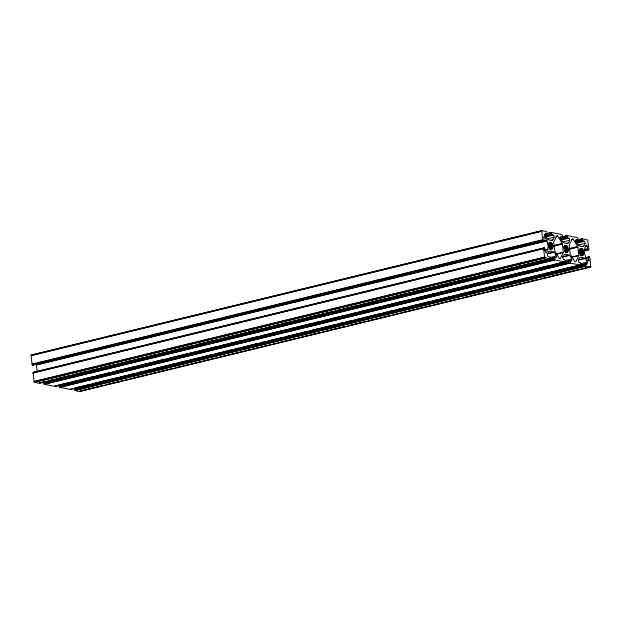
<?xml version="1.0" encoding="UTF-8"?>
<svg xmlns="http://www.w3.org/2000/svg" width="622" height="622" viewBox="0 0 622 622"><rect width="100%" height="100%" fill="white"/><g stroke="black" fill="none" stroke-linecap="round" stroke-linejoin="round"><path stroke-width="0.93" d="M552.756 247.649C552.974 245.651 552.227 242.075 549.731 242.253C547.702 244.026 548.876 249.305 551.807 249.235L552.756 247.649L549.926 248.333M568.228 250.728C568.446 248.738 567.699 245.154 565.204 245.34C563.174 247.105 564.348 252.392 567.28 252.322L568.228 250.728L564.449 251.646M583.7 253.815C583.926 251.824 583.179 248.24 580.676 248.427C578.654 250.192 579.821 255.479 582.76 255.401L583.7 253.815L579.929 254.732M33.23 364.865L32.453 364.896L32.002 363.808L31.1 355.675L31.66 354.944M584.766 250.658L588.536 249.741L588.902 248.699L587.72 239.999L582.495 238.778L582.573 240.597L584.322 241.289A1.392 0.723 76.3 0 1 585.022 243.389C584.649 249.282 576.477 245.783 576.306 241.678A1.392 0.723 76.3 0 1 576.547 239.765L578.172 239.75L577.651 237.713L567.334 235.598C565.966 236.22 567.365 238.762 568.85 238.203A1.392 0.723 76.3 0 1 569.542 240.31C569.146 246.195 561.013 242.697 560.834 238.599A1.392 0.723 76.3 0 1 561.075 236.679L562.7 236.663L562.179 234.634L551.862 232.511C550.493 233.133 551.893 235.676 553.378 235.116A1.392 0.723 76.3 0 1 554.07 237.223C553.673 243.109 545.541 239.618 545.362 235.513A1.392 0.723 76.3 0 1 545.603 233.592L547.228 233.577L546.707 231.547L541.816 230.684L542.493 239.47C543.099 242.424 544.958 239.066 543.566 237.526A1.392 0.723 76.3 0 1 544.6 236.92C547.795 241.111 549.623 247.813 546.38 252.415A1.392 0.723 76.3 0 1 545.16 251.358C546.03 250.456 543.838 246.141 543.589 248.963L544.763 257.663L549.988 258.884L549.918 257.057L548.169 256.373A1.392 0.723 76.3 0 1 547.469 254.266C547.842 248.372 556.014 251.879 556.177 255.976A1.392 0.723 76.3 0 1 555.944 257.897L554.575 257.663L39.357 383.308L34.785 382.437L34.14 381.737L33.083 372.998L33.316 372.345L33.977 372.477M554.311 257.912L555.011 260.019L565.149 262.064C566.518 261.442 565.126 258.9 563.641 259.46A1.392 0.723 76.3 0 1 562.941 257.352C563.314 251.459 571.486 254.966 571.649 259.063A1.392 0.723 76.3 0 1 571.416 260.976L570.047 260.75L54.829 386.394L44.52 384.357L43.727 383.051L44.084 382.009M569.783 260.999L570.483 263.098L580.621 265.143C581.998 264.529 580.598 261.979 579.113 262.538A1.392 0.723 76.3 0 1 578.413 260.439C578.787 254.546 586.958 258.044 587.129 262.15A1.392 0.723 76.3 0 1 586.888 264.062L585.52 263.837L70.302 389.481L59.992 387.444L59.199 386.13L59.556 385.088M588.536 249.741L587.736 249.041L587.331 246.296A1.392 0.723 76.3 0 0 586.103 245.239C582.868 249.85 584.688 256.552 587.883 260.742A1.392 0.723 76.3 0 0 588.925 260.136C587.533 258.596 589.384 255.238 589.998 258.192L590.675 266.978L80.036 391.401C78.434 391.588 73.279 390.88 75.037 388.175M563.33 252.501L562.319 243.754L557.646 235.987L556.799 235.816L553.681 242.075L554.692 250.822L559.365 258.589L560.212 258.76L563.33 252.501L556.721 254.11M578.81 255.588L577.799 246.841L573.119 239.066L572.248 238.895L569.153 245.161L570.164 253.908L574.837 261.675L575.708 261.854L578.81 255.588L572.201 257.189M590.675 266.978L585.784 266.115L585.263 264.086M39.357 383.308L39.691 382.841M54.829 386.394L55.164 385.928M70.302 389.481L70.644 389.014M80.036 391.401L80.378 390.935M552.663 239.999L550.773 240.457M568.135 243.078L566.245 243.536M31.325 355.022L541.964 230.599M31.209 355.185L541.7 230.84M31.131 355.403L541.622 231.065M31.1 355.675L541.591 231.337M545.338 234.035L551.698 232.519M544.133 234.51L551.551 232.605M544.825 234.377L551.434 232.768M544.755 234.595L551.356 232.986M544.716 234.867L551.325 233.258M544.732 235.17L551.333 233.561M544.786 235.481L551.395 233.872M544.888 235.777L551.489 234.167M545.02 236.041L551.621 234.432M545.175 236.251L551.784 234.649M545.354 236.407L551.955 234.797M545.828 236.959L553.378 235.116M555.757 236.446L557.646 235.987M32.064 364.119L542.547 239.781M32.157 364.414L542.648 240.076M547.469 238.832L554.07 237.223M32.297 364.679L542.781 240.341M34.249 364.414L39.909 363.038M41.798 362.579L50.289 360.511M52.178 360.052L57.838 358.669M59.728 358.21L65.388 356.834M70.107 355.683L75.767 354.307M77.657 353.84L83.317 352.464M85.206 352.005L93.697 349.937M98.416 348.786L101.246 348.095M103.135 347.636L119.175 343.733M123.895 342.582L126.725 341.89M128.614 341.431L144.654 337.528M149.373 336.378L165.413 332.467M167.302 332.008L170.133 331.316M174.844 330.173L180.512 328.789M182.394 328.33L190.892 326.262M192.773 325.804L198.441 324.427M200.323 323.969L205.983 322.585M207.872 322.126L213.533 320.75M218.252 319.599L223.912 318.215M225.802 317.756L231.462 316.38M233.351 315.922L241.841 313.853M243.731 313.395L249.391 312.011M251.28 311.552L256.94 310.176M258.83 309.717L262.601 308.792M264.49 308.333L267.32 307.649M269.209 307.19L274.87 305.806M276.759 305.348L285.249 303.279M289.969 302.129L292.799 301.445M294.688 300.978L300.348 299.602M302.238 299.143L310.728 297.075M315.447 295.924L318.277 295.232M320.159 294.774L336.207 290.871M340.918 289.72L343.756 289.028M348.468 287.877L361.677 284.666M366.397 283.515L372.057 282.131M373.946 281.673L382.437 279.605M384.326 279.146L387.156 278.454M391.876 277.311L397.536 275.927M399.425 275.468L407.915 273.4M409.805 272.941L415.465 271.565M417.354 271.106L423.014 269.723M424.904 269.264L430.564 267.888M435.283 266.737L440.944 265.361M442.833 264.894L448.493 263.518M450.382 263.059L458.873 260.991M460.762 260.532L466.422 259.149M468.304 258.69L479.632 255.937M481.521 255.471L484.351 254.787M486.233 254.328L491.901 252.944M493.782 252.485L505.111 249.725M506.992 249.267L509.822 248.582M514.542 247.432L527.751 244.213M532.471 243.062L535.301 242.37M540.02 241.227L543.799 240.302M32.453 364.896L542.936 240.558M32.624 365.044L543.721 240.527M32.803 365.122L543.605 240.691M36.2 364.71L546.715 240.403M560.811 237.122L562.7 236.663M559.753 237.511L567.171 235.606M36.231 364.749L546.847 240.667M560.298 237.456L566.906 235.847M36.364 365.013L546.948 240.963M560.22 237.682L566.829 236.072M560.189 237.954L566.798 236.344M560.204 238.249L566.805 236.648M560.259 238.56L566.867 236.951M560.36 238.856L566.961 237.254M560.492 239.128L567.093 237.518M560.647 239.338L567.256 237.728M560.826 239.486L567.427 237.876M548.853 242.767L550.734 242.308M561.301 240.038L568.85 238.203M548.441 243.389L551.271 242.697M547.99 244.221L551.768 243.303M548.417 244.99L552.196 244.065M571.229 239.532L573.119 239.066M562.941 241.911L569.542 240.31M548.752 245.869L552.523 244.951M575.42 240.216L577.309 239.75M33.316 372.345L544.118 247.914M548.962 246.81L552.733 245.884M553.697 245.558L562.187 243.49M33.199 372.508L544.289 247.991M575.342 240.434L582.643 238.692M34.918 372.251L43.416 370.183M45.297 369.725L68.886 363.979M73.606 362.828L97.195 357.082M99.085 356.624L115.124 352.713M117.014 352.254L122.674 350.878M124.563 350.419L140.603 346.508M142.492 346.05L158.532 342.139M160.422 341.68L166.082 340.304M167.971 339.845L184.011 335.934M185.892 335.476L191.56 334.1M193.442 333.641L209.482 329.73M211.371 329.271L217.031 327.895M218.921 327.429L234.96 323.526M236.85 323.067L242.51 321.683M244.399 321.224L267.989 315.478M269.878 315.02L288.748 310.425M290.637 309.966L314.227 304.22M316.116 303.761L332.156 299.851M334.037 299.392L339.705 298.016M341.587 297.557L350.085 295.489M351.966 295.022L357.634 293.646M359.516 293.187L365.176 291.811M367.066 291.345L375.556 289.277M377.445 288.818L383.105 287.442M384.995 286.983L401.034 283.072M402.924 282.613L408.584 281.237M410.473 280.779L434.063 275.033M438.782 273.882L459.541 268.821M464.261 267.678L480.301 263.767M482.19 263.308L485.02 262.616M486.902 262.157L505.779 257.562M507.661 257.104L523.708 253.193M525.59 252.734L531.25 251.358M533.14 250.899L544.468 248.139M553.829 245.822L562.319 243.754M575.226 240.597L582.379 238.934M33.121 372.733L543.605 248.388M33.083 372.998L543.574 248.66M553.93 246.118L562.42 244.049M575.7 240.768L582.309 239.159M575.669 241.041L582.27 239.431M549.047 247.712L552.818 246.794M575.677 241.336L582.285 239.727M575.739 241.647L582.34 240.038M575.832 241.942L582.441 240.333M575.964 242.207L582.573 240.597M544.118 250.067L547.889 249.142M576.127 242.424L582.728 240.815M545.028 250.106L547.858 249.414M549.724 249.057L552.554 248.365M576.299 242.572L582.907 240.963M564.325 245.845L566.207 245.387M550.346 249.368L552.235 248.909M549.926 249.694L551.807 249.235M576.773 243.124L584.322 241.289M563.913 246.475L566.743 245.783M563.462 247.307L567.241 246.382M563.89 248.069L567.668 247.152M578.413 244.998L585.022 243.389M564.224 248.955L567.995 248.038M547.127 253.753L553.736 252.143M547.298 253.9L553.907 252.291M569.169 248.644L577.667 246.576M564.434 249.888L568.205 248.971M569.309 248.909L577.799 246.841M569.402 249.204L577.892 247.136M564.519 250.798L568.29 249.873M581.726 246.623L583.615 246.164M555.811 254.064L563.361 252.229M585.442 246.763L587.331 246.296M34.047 381.442L544.53 257.096M565.196 252.143L568.026 251.451M34.14 381.737L544.631 257.399M579.797 248.932L581.687 248.473M34.28 382.001L544.763 257.663M565.818 252.454L567.707 251.996M565.398 252.781L567.28 252.322M34.435 382.219L544.926 257.873M34.607 382.367L545.097 258.021M579.385 249.554L582.215 248.87M549.576 257.586L556.177 255.976M578.942 250.386L582.713 249.469M584.804 249.43L587.634 248.746M583.957 249.958L587.736 249.041M579.37 251.156L583.141 250.238M40.64 382.616L44.411 381.69M49.13 380.547L54.79 379.163M56.68 378.705L69.889 375.486M74.609 374.335L80.269 372.959M82.158 372.5L87.819 371.124M89.708 370.658L98.198 368.589M100.088 368.131L105.748 366.755M107.637 366.296L113.297 364.912M118.017 363.769L123.677 362.385M125.566 361.926L131.226 360.55M133.108 360.091L141.606 358.023M146.325 356.873L149.156 356.181M151.037 355.722L156.705 354.346M158.587 353.887L167.085 351.811M171.796 350.668L174.626 349.976M176.516 349.517L192.556 345.607M197.275 344.464L213.315 340.553M215.204 340.094L218.034 339.402M222.754 338.251L235.963 335.04M240.683 333.89L246.343 332.506M248.232 332.047L253.893 330.671M255.782 330.212L261.442 328.828M266.162 327.685L271.822 326.301M273.711 325.842L279.371 324.466M281.261 324.008L289.751 321.939M291.64 321.473L297.3 320.097M299.182 319.638L304.85 318.262M306.732 317.803L310.51 316.878M312.392 316.419L315.23 315.727M317.111 315.268L322.771 313.892M324.661 313.434L333.151 311.365M337.87 310.215L340.7 309.523M342.59 309.064L348.25 307.688M350.139 307.229L358.63 305.161M363.349 304.01L366.179 303.318M368.068 302.86L384.108 298.957M388.828 297.806L391.658 297.114M393.547 296.655L409.587 292.744M414.306 291.601L419.967 290.217M421.856 289.759L430.346 287.691M432.236 287.232L435.066 286.54M439.785 285.389L445.445 284.013M447.327 283.554L455.825 281.486M457.706 281.027L463.374 279.643M465.256 279.185L470.924 277.809M472.806 277.35L478.466 275.966M483.185 274.823L488.845 273.439M490.735 272.98L496.395 271.604M498.284 271.145L506.774 269.077M508.664 268.618L514.324 267.235M516.213 266.776L521.874 265.4M523.763 264.941L527.534 264.016M529.423 263.557L532.253 262.865M534.142 262.406L539.803 261.03M541.692 260.571L550.182 258.503M584.089 250.223L587.868 249.305M39.621 383.066L554.575 257.663M584.252 250.441L588.878 249.267M584.081 250.643L588.801 249.492M583.965 250.798L588.684 249.655M43.75 382.476L554.233 258.138M579.696 252.042L583.475 251.117M43.711 382.748L554.202 258.41M43.727 383.051L554.21 258.705M562.599 256.839L569.208 255.23M43.781 383.354L554.272 259.016M562.77 256.987L569.379 255.378M578.965 253.208L583.685 252.058M43.882 383.657L554.365 259.312M44.014 383.922L554.505 259.576M44.17 384.132L554.661 259.794M44.349 384.287L554.832 259.942M579.992 253.877L583.77 252.96M571.291 257.15L578.841 255.315M580.676 255.23L583.506 254.538M581.29 255.541L583.179 255.082M580.87 255.86L582.76 255.401M565.048 260.672L571.649 259.063M56.112 385.694L67.433 382.942M72.152 381.791L77.812 380.407M79.702 379.949L92.911 376.73M97.631 375.587L103.291 374.203M105.18 373.744L110.84 372.368M115.56 371.217L121.22 369.841M123.109 369.375L128.77 367.999M130.659 367.54L136.319 366.164M141.038 365.013L146.699 363.629M148.58 363.17L154.248 361.794M156.13 361.335L164.628 359.267M169.34 358.117L172.17 357.425M174.059 356.966L190.099 353.063M194.818 351.912L197.648 351.22M199.538 350.761L210.858 348.001M212.747 347.542L215.577 346.858M220.297 345.708L236.337 341.797M238.226 341.338L241.056 340.646M245.776 339.503L258.985 336.284M263.705 335.134L269.365 333.757M271.254 333.291L276.914 331.915M278.804 331.456L284.464 330.08M289.183 328.929L294.844 327.545M296.725 327.086L302.393 325.71M304.275 325.252L312.773 323.183M314.654 322.725L320.322 321.341M322.204 320.882L327.864 319.506M329.753 319.047L333.532 318.122M335.413 317.663L338.244 316.979M340.133 316.52L345.793 315.136M347.682 314.678L356.173 312.609M360.892 311.459L363.722 310.767M365.612 310.308L371.272 308.932M373.161 308.473L381.651 306.405M386.371 305.254L389.201 304.562M391.09 304.104L407.13 300.201M411.85 299.05L414.68 298.358M416.569 297.899L432.609 293.996M437.328 292.845L442.988 291.461M444.878 291.003L453.368 288.935M455.257 288.476L458.087 287.784M462.799 286.641L468.467 285.257M470.349 284.798L478.847 282.73M480.728 282.271L486.396 280.895M488.278 280.429L493.938 279.053M495.827 278.594L501.487 277.218M506.207 276.067L511.867 274.683M513.756 274.224L519.417 272.848M521.306 272.389L525.077 271.472M526.966 271.005L529.796 270.321M531.686 269.862L537.346 268.479M539.235 268.02L550.556 265.26M552.445 264.801L555.275 264.117M557.164 263.658L562.824 262.274M55.086 386.153L570.047 260.75M54.977 386.309L569.9 260.836M59.222 385.562L569.705 261.217M59.183 385.834L569.674 261.489M585.255 257.803L589.197 256.878M585.597 257.873L589.376 256.956M59.199 386.13L569.682 261.792M585.94 257.819L588.77 257.135M578.079 259.918L584.68 258.309M585.862 258.044L588.692 257.352M59.253 386.441L569.744 262.103M578.25 260.074L584.851 258.464M585.831 258.317L588.661 257.625M59.354 386.736L569.838 262.398M59.487 387.001L569.977 262.663M59.642 387.218L570.133 262.881M59.821 387.366L570.304 263.028M587.036 260.595L588.925 260.136M580.52 263.759L587.129 262.15M77.245 387.405L90.462 384.186M95.174 383.035L100.842 381.659M102.723 381.2L115.933 377.982M120.652 376.831L126.313 375.455M128.202 374.988L133.862 373.612M138.582 372.461L144.242 371.085M146.131 370.626L151.791 369.243M153.681 368.784L162.171 366.716M164.06 366.257L169.72 364.881M171.61 364.422L177.27 363.038M179.159 362.579L187.65 360.511M189.539 360.052L195.199 358.676M197.088 358.21L213.128 354.307M217.848 353.156L220.678 352.464M222.559 352.005L233.888 349.253M235.777 348.786L238.607 348.102M243.319 346.952L256.536 343.733M261.248 342.582L264.078 341.898M268.797 340.747L282.007 337.528M286.726 336.378L292.387 335.001M294.276 334.543L299.936 333.159M301.825 332.7L307.486 331.324M312.205 330.173L317.865 328.797M319.755 328.338L325.415 326.954M327.304 326.496L335.794 324.427M337.684 323.969L343.344 322.593M345.233 322.126L350.894 320.75M355.613 319.599L361.273 318.223M363.162 317.764L368.823 316.38M370.712 315.922L379.202 313.853M383.922 312.703L386.752 312.019M388.633 311.56L394.301 310.176M396.183 309.717L404.681 307.649M409.393 306.498L412.231 305.814M414.112 305.355L430.152 301.445M434.871 300.294L437.701 299.602M439.591 299.143L450.911 296.391M452.8 295.932L455.631 295.24M460.35 294.089L466.01 292.713M467.899 292.254L476.39 290.186M478.279 289.72L481.109 289.036M485.829 287.885L491.489 286.509M493.378 286.042L499.038 284.666M503.758 283.515L509.418 282.139M511.307 281.68L516.968 280.297M518.857 279.838L527.347 277.77M529.236 277.311L534.897 275.935M536.778 275.476L542.446 274.092M544.328 273.633L548.106 272.716M549.996 272.257L552.826 271.565M554.707 271.106L560.375 269.73M562.257 269.264L573.585 266.511M575.467 266.053L578.297 265.361M70.566 389.232L585.52 263.837M74.694 388.649L585.185 264.303M584.058 264.754L586.888 264.062M74.663 388.913L585.146 264.575M74.671 389.216L585.162 264.879M74.733 389.527L585.216 265.182M74.827 389.823L585.318 265.485M74.959 390.087L585.45 265.75M75.122 390.305L585.605 265.959M75.293 390.453L585.784 266.115M81.319 390.702L85.097 389.784M86.987 389.325L98.307 386.565M100.196 386.106L103.027 385.415M107.746 384.272L120.956 381.053M125.667 379.902L128.505 379.21M133.217 378.067L146.427 374.848M151.146 373.698L156.806 372.321M158.696 371.855L171.905 368.644M176.625 367.493L182.285 366.109M184.174 365.65L189.834 364.274M191.724 363.816L200.214 361.747M202.103 361.289L207.764 359.905M209.653 359.446L215.313 358.07M220.032 356.919L225.693 355.543M227.582 355.076L233.242 353.7M235.132 353.242L243.622 351.173M245.511 350.715L251.171 349.331M253.061 348.872L258.721 347.496M260.602 347.037L269.101 344.969M273.82 343.818L276.65 343.126M278.532 342.668L294.579 338.765M299.291 337.614L302.121 336.922M304.01 336.463L315.338 333.703M317.22 333.244L320.05 332.552M324.77 331.409L340.809 327.499M342.699 327.04L345.529 326.348M350.248 325.205L355.908 323.821M357.798 323.362L363.458 321.986M368.177 320.835L373.838 319.459M375.727 318.993L381.387 317.617M383.276 317.158L388.937 315.782M393.656 314.631L399.316 313.247M401.206 312.788L406.866 311.412M408.755 310.953L417.245 308.885M419.135 308.426L424.795 307.043M426.676 306.584L432.344 305.208M434.226 304.749L438.005 303.824M439.894 303.365L442.724 302.681M444.606 302.214L450.274 300.838M452.155 300.379L460.653 298.311M465.365 297.16L468.195 296.469M470.084 296.01L486.124 292.107M490.844 290.956L493.674 290.264M495.563 289.805L511.603 285.902M516.322 284.752L521.982 283.375M523.872 282.909L532.362 280.841M534.251 280.382L537.081 279.698M541.801 278.547L547.461 277.163M549.35 276.704L557.841 274.636M559.73 274.178L565.39 272.801M567.28 272.343L572.94 270.959M574.821 270.5L580.489 269.124M585.201 267.973L590.869 266.597M80.3 391.16L590.791 266.815M36.457 365.308L37.172 371.295"/></g></svg>
